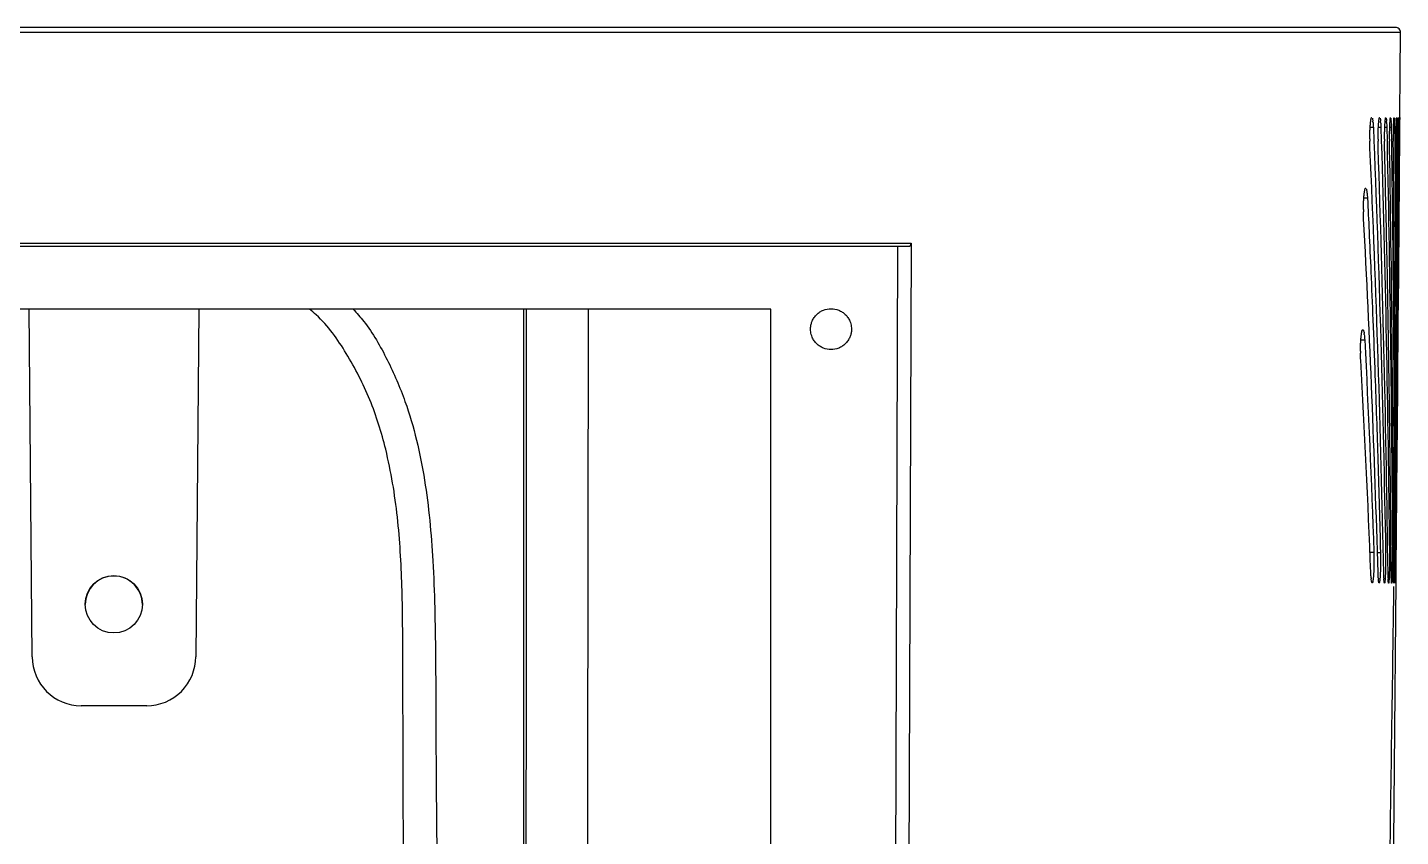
# Model space of a CAD drawing. Header units: millimetres. Extents: x 1677 to 3499, y -182 to 1106.
# Drawn here: x 2458.4 to 2542.4, y 275.8 to 325.2 of the extents above; entities that cross this region are included whole.
import ezdxf

# ---------------------------------------------------------------- set-up
doc = ezdxf.new("R2010")
doc.units = ezdxf.units.MM
doc.linetypes.add('CENTERX2', pattern=[20.32, 12.7, -2.54, 2.54, -2.54])
doc.layers.add('中心线层', color=1, linetype='CENTERX2', lineweight=25)

msp = doc.modelspace()

# ---------------------------------------------------------------- linework, layer by layer
at = {"layer": '中心线层', "color": 7, "linetype": 'Continuous', "lineweight": 25}
for p, q in [((2542.305, 317.397), (2542.379, 324.936)), ((2542.36, 324.936), (2542.368, 324.936)), ((2542.318, 319.695), (2542.318, 319.115)), ((2542.332, 319.711), (2542.332, 319.609)), ((2542.333, 319.74), (2542.333, 319.711)), ((2540.497, 318.42), (2540.497, 318.293)), ((2541.003, 318.418), (2541.003, 318.294)), ((2541.4, 318.417), (2541.4, 318.294)), ((2541.706, 318.417), (2541.706, 318.294)), ((2541.938, 318.416), (2541.938, 318.294)), ((2542.109, 318.294), (2542.109, 317.865)), ((2542.11, 318.416), (2542.11, 318.294)), ((2542.103, 294.132), (2542.225, 317.865)), ((2540.107, 314.102), (2540.107, 313.974)), ((2542.239, 311.38), (2542.275, 314.486)), ((2542.275, 313.223), (2542.229, 307.952)), ((2511.211, 189.743), (2511.64, 311.843)), ((2512.448, 312.044), (2512.019, 190.041)), ((2512.448, 312.044), (2512.365, 311.843)), ((2542.168, 305.328), (2542.204, 308.434)), ((2458.698, 286.769), (2458.513, 308.022)), ((2468.884, 308.022), (2468.698, 286.769)), ((2488.758, 202.968), (2488.758, 308.022)), ((2503.875, 189.743), (2503.875, 308.022)), ((2539.927, 305.453), (2539.927, 305.325)), ((2542.185, 302.952), (2542.139, 297.681)), ((2542.085, 299.089), (2542.128, 302.291)), ((2541.878, 293.134), (2541.878, 292.705)), ((2540.754, 292.727), (2540.754, 292.602)), ((2541.157, 292.716), (2541.157, 292.592)), ((2541.467, 292.705), (2541.467, 292.582)), ((2541.702, 292.705), (2541.702, 292.583)), ((2541.877, 292.705), (2541.877, 292.583)), ((2542.001, 292.924), (2542.003, 293.034)), ((2542.082, 291.288), (2542.082, 291.262)), ((2465.698, 283.769), (2461.698, 283.769))]:
    msp.add_line(p, q, dxfattribs=at)
at = {"layer": '中心线层', "color": 8, "linetype": 'Continuous', "lineweight": 25}
for p, q in [((2540.716, 319.115), (2540.533, 319.115)), ((2541.177, 319.115), (2541.022, 319.115)), ((2541.536, 319.115), (2541.416, 319.115)), ((2541.811, 319.115), (2541.72, 319.115)), ((2542.018, 319.115), (2541.95, 319.115)), ((2542.168, 319.115), (2542.12, 319.115)), ((2542.236, 319.115), (2542.266, 319.115)), ((2540.358, 314.796), (2540.145, 314.796)), ((2539.966, 306.146), (2540.187, 306.146)), ((2540.501, 293.156), (2540.747, 293.156)), ((2540.953, 293.145), (2541.152, 293.145))]:
    msp.add_line(p, q, dxfattribs=at)
at = {"layer": '中心线层', "color": 7, "linetype": 'Continuous', "lineweight": 25}
for points in [[(2488.898, 308.022), (2488.893, 251.714), (2488.889, 202.968)], [(2542.084, 291.395), (2541.647, 241.361), (2541.209, 191.079)]]:
    msp.add_lwpolyline(points, dxfattribs=at)
at = {"layer": '中心线层', "color": 8, "linetype": 'Continuous', "lineweight": 25}
msp.add_lwpolyline([(2492.562, 202.968), (2492.652, 264.103), (2492.717, 308.022)], dxfattribs=at)
at = {"layer": '中心线层', "color": 7, "linetype": 'Continuous', "lineweight": 25}
msp.add_circle((2463.685, 289.971), 1.75, dxfattribs=at)
for start, end in [(89.99891, 179.99536), (359.99775, 90.00097)]:
    msp.add_arc((2463.685, 289.956), 1.75, start, end, dxfattribs=at)
for centre, start_param, end_param in [((2461.698, 286.769), 1.570837, 3.141603), ((2465.698, 286.769), 3.141603, 4.71243)]:
    msp.add_ellipse(centre, major_axis=(0, 3), ratio=0.999886, start_param=start_param, end_param=end_param, dxfattribs=at)
for points, knots in [([(2542.073, 325.238), (2542.071, 325.238), (2542.068, 325.238), (2541.967, 325.238), (2541.767, 325.238), (2541.457, 325.238), (2541, 325.238), (2540.415, 325.238), (2539.709, 325.238), (2538.874, 325.238), (2537.798, 325.238), (2536.534, 325.238), (2535.143, 325.238), (2533.711, 325.238), (2531.718, 325.238), (2528.892, 325.238), (2525.31, 325.238), (2521.664, 325.238), (2518.239, 325.238), (2513.629, 325.238), (2507.709, 325.238), (2500.531, 325.238), (2493.211, 325.238), (2485.799, 325.238), (2477.567, 325.238), (2468.544, 325.238), (2458.661, 325.238), (2448.726, 325.238), (2438.709, 325.238), (2432.045, 325.238), (2428.699, 325.238)], [0, 0, 0, 0, 5692.849376, 12537.078799, 19316.912868, 26364.836209, 33160.98868, 39893.1594, 45039.286341, 50193.498711, 55371.579424, 60563.739867, 64087.815249, 67525.016377, 70943.679034, 76125.101968, 81304.293813, 84737.814561, 88178.595832, 91675.345413, 97843.776755, 104042.4865, 110234.140998, 116454.898569, 122706.431603, 130871.189916, 139013.817687, 147379.583871, 155652.730367, 163995.219962, 163995.219962, 163995.219962, 163995.219962]), ([(2542.379, 324.936), (2542.375, 324.974), (2542.367, 325.052), (2542.296, 325.156), (2542.192, 325.227), (2542.114, 325.234), (2542.076, 325.238)], [0, 0, 0, 0, 6440.092979, 13269.524186, 20093.574029, 26520.208179, 26520.208179, 26520.208179, 26520.208179]), ([(2542.377, 324.936), (2542.393, 324.936), (2542.308, 324.936), (2541.799, 324.936), (2541.393, 324.936), (2540.25, 324.936), (2539.774, 324.936), (2538.503, 324.936), (2537.712, 324.936), (2536.088, 324.936), (2535.472, 324.936), (2534.029, 324.936), (2533.196, 324.936), (2531.28, 324.936), (2530.197, 324.936), (2527.718, 324.936), (2526.309, 324.936), (2523.243, 324.936), (2521.589, 324.936), (2518.064, 324.936), (2516.188, 324.936), (2510.457, 324.936), (2506.456, 324.936), (2498.312, 324.936), (2494.23, 324.936), (2486.065, 324.936), (2481.975, 324.936), (2469.708, 324.936), (2461.516, 324.936), (2445.12, 324.936), (2436.911, 324.936), (2428.699, 324.936)], [0, 0, 0, 0, 11186.629089, 11186.629089, 22374.304889, 22374.304889, 27968.14279, 27968.14279, 33561.98069, 33561.98069, 36358.89964, 36358.89964, 39155.81859, 39155.81859, 41952.73754, 41952.73754, 44749.65649, 44749.65649, 47546.57544, 47546.57544, 50343.49439, 50343.49439, 55937.332291, 55937.332291, 61531.170191, 61531.170191, 67125.008091, 67125.008091, 78312.683891, 78312.683891, 89500.359692, 89500.359692, 89500.359692, 89500.359692]), ([(2540.51, 318.945), (2540.511, 318.98), (2540.515, 319.048), (2540.519, 319.112), (2540.521, 319.143)], [0, 0, 0, 0, 7479.096122, 14958.993824, 14958.993824, 14958.993824, 14958.993824]), ([(2540.521, 319.143), (2540.523, 319.179), (2540.528, 319.25), (2540.534, 319.313), (2540.537, 319.344)], [0, 0, 0, 0, 7477.68123, 14958.570722, 14958.570722, 14958.570722, 14958.570722]), ([(2540.537, 319.344), (2540.54, 319.372), (2540.545, 319.426), (2540.551, 319.473), (2540.554, 319.496)], [0, 0, 0, 0, 7476.684921, 14958.274956, 14958.274956, 14958.274956, 14958.274956]), ([(2540.554, 319.496), (2540.557, 319.517), (2540.563, 319.557), (2540.569, 319.59), (2540.572, 319.607)], [0, 0, 0, 0, 7478.08338, 14958.091863, 14958.091863, 14958.091863, 14958.091863]), ([(2540.572, 319.607), (2540.575, 319.622), (2540.582, 319.653), (2540.591, 319.688), (2540.598, 319.705), (2540.601, 319.713)], [0, 0, 0, 0, 6965.518675, 13912.267135, 20892.936432, 20892.936432, 20892.936432, 20892.936432]), ([(2540.601, 319.713), (2540.605, 319.72), (2540.61, 319.729), (2540.618, 319.739), (2540.622, 319.732), (2540.625, 319.727)], [0, 0, 0, 0, 10092.1421, 13264.413308, 20893.089565, 20893.089565, 20893.089565, 20893.089565]), ([(2540.696, 319.427), (2540.695, 319.44), (2540.693, 319.465), (2540.69, 319.489), (2540.689, 319.5)], [0, 0, 0, 0, 7427.305346, 14959.156788, 14959.156788, 14959.156788, 14959.156788]), ([(2541.014, 318.945), (2541.015, 318.979), (2541.018, 319.047), (2541.021, 319.112), (2541.023, 319.144)], [0, 0, 0, 0, 7481.186646, 14962.114055, 14962.114055, 14962.114055, 14962.114055]), ([(2541.023, 319.144), (2541.025, 319.179), (2541.029, 319.25), (2541.034, 319.314), (2541.036, 319.345)], [0, 0, 0, 0, 7479.780349, 14961.67355, 14961.67355, 14961.67355, 14961.67355]), ([(2541.036, 319.345), (2541.038, 319.372), (2541.043, 319.426), (2541.048, 319.472), (2541.05, 319.495)], [0, 0, 0, 0, 7478.867199, 14961.363434, 14961.363434, 14961.363434, 14961.363434]), ([(2541.05, 319.495), (2541.052, 319.516), (2541.057, 319.557), (2541.062, 319.591), (2541.065, 319.608)], [0, 0, 0, 0, 7479.959886, 14961.154032, 14961.154032, 14961.154032, 14961.154032]), ([(2541.065, 319.608), (2541.067, 319.623), (2541.072, 319.653), (2541.08, 319.688), (2541.085, 319.704), (2541.087, 319.712)], [0, 0, 0, 0, 6967.496213, 13916.32095, 20897.156097, 20897.156097, 20897.156097, 20897.156097]), ([(2541.087, 319.712), (2541.09, 319.72), (2541.095, 319.729), (2541.101, 319.739), (2541.104, 319.732), (2541.106, 319.728)], [0, 0, 0, 0, 10366.434512, 13614.038875, 20897.256008, 20897.256008, 20897.256008, 20897.256008]), ([(2541.162, 319.428), (2541.161, 319.441), (2541.159, 319.466), (2541.157, 319.488), (2541.156, 319.5)], [0, 0, 0, 0, 7433.346081, 14962.052211, 14962.052211, 14962.052211, 14962.052211]), ([(2541.41, 318.944), (2541.411, 318.978), (2541.413, 319.047), (2541.416, 319.112), (2541.417, 319.144)], [0, 0, 0, 0, 7482.803193, 14964.565196, 14964.565196, 14964.565196, 14964.565196]), ([(2541.417, 319.144), (2541.419, 319.18), (2541.422, 319.251), (2541.426, 319.314), (2541.428, 319.346)], [0, 0, 0, 0, 7481.410265, 14964.110262, 14964.110262, 14964.110262, 14964.110262]), ([(2541.428, 319.346), (2541.43, 319.373), (2541.433, 319.426), (2541.437, 319.471), (2541.439, 319.494)], [0, 0, 0, 0, 7480.52475, 14963.787084, 14963.787084, 14963.787084, 14963.787084]), ([(2541.439, 319.494), (2541.441, 319.515), (2541.445, 319.557), (2541.449, 319.591), (2541.451, 319.608)], [0, 0, 0, 0, 7481.425799, 14963.556237, 14963.556237, 14963.556237, 14963.556237]), ([(2541.451, 319.608), (2541.452, 319.623), (2541.456, 319.653), (2541.462, 319.687), (2541.466, 319.703), (2541.468, 319.712)], [0, 0, 0, 0, 6968.903669, 13919.21804, 20900.462735, 20900.462735, 20900.462735, 20900.462735]), ([(2541.468, 319.712), (2541.471, 319.719), (2541.474, 319.729), (2541.479, 319.739), (2541.481, 319.733), (2541.483, 319.728)], [0, 0, 0, 0, 10539.583463, 13836.122092, 20900.518511, 20900.518511, 20900.518511, 20900.518511]), ([(2541.525, 319.429), (2541.525, 319.441), (2541.524, 319.466), (2541.522, 319.488), (2541.521, 319.5)], [0, 0, 0, 0, 7439.256021, 14964.312135, 14964.312135, 14964.312135, 14964.312135]), ([(2541.536, 319.115), (2541.631, 314.785), (2541.703, 310.455), (2541.814, 301.795), (2541.853, 297.464), (2541.878, 293.134)], [0, 0, 0, 0, 7478.540718, 7478.540718, 14957.081436, 14957.081436, 14957.081436, 14957.081436]), ([(2541.715, 318.943), (2541.715, 318.978), (2541.717, 319.047), (2541.72, 319.112), (2541.721, 319.144)], [0, 0, 0, 0, 7484.00509, 14966.452244, 14966.452244, 14966.452244, 14966.452244]), ([(2541.721, 319.144), (2541.722, 319.18), (2541.725, 319.251), (2541.728, 319.315), (2541.729, 319.347)], [0, 0, 0, 0, 7482.615425, 14965.985548, 14965.985548, 14965.985548, 14965.985548]), ([(2541.729, 319.347), (2541.731, 319.373), (2541.733, 319.426), (2541.736, 319.471), (2541.738, 319.493)], [0, 0, 0, 0, 7481.73284, 14965.650871, 14965.650871, 14965.650871, 14965.650871]), ([(2541.738, 319.493), (2541.739, 319.515), (2541.742, 319.557), (2541.746, 319.592), (2541.747, 319.609)], [0, 0, 0, 0, 7482.516656, 14965.40289, 14965.40289, 14965.40289, 14965.40289]), ([(2541.747, 319.609), (2541.749, 319.623), (2541.752, 319.653), (2541.756, 319.687), (2541.759, 319.703), (2541.761, 319.711)], [0, 0, 0, 0, 6969.922595, 13921.323862, 20903.002023, 20903.002023, 20903.002023, 20903.002023]), ([(2541.761, 319.711), (2541.763, 319.719), (2541.765, 319.729), (2541.769, 319.74), (2541.771, 319.733), (2541.772, 319.728)], [0, 0, 0, 0, 10647.017942, 13973.638396, 20903.021927, 20903.021927, 20903.021927, 20903.021927]), ([(2541.804, 319.429), (2541.803, 319.441), (2541.802, 319.466), (2541.801, 319.488), (2541.801, 319.499)], [0, 0, 0, 0, 7445.290112, 14966.041143, 14966.041143, 14966.041143, 14966.041143]), ([(2541.945, 318.943), (2541.946, 318.978), (2541.948, 319.047), (2541.949, 319.112), (2541.95, 319.144)], [0, 0, 0, 0, 7484.880825, 14967.879617, 14967.879617, 14967.879617, 14967.879617]), ([(2541.95, 319.144), (2541.951, 319.18), (2541.954, 319.252), (2541.956, 319.315), (2541.957, 319.347)], [0, 0, 0, 0, 7483.488536, 14967.403693, 14967.403693, 14967.403693, 14967.403693]), ([(2541.957, 319.347), (2541.958, 319.373), (2541.96, 319.425), (2541.963, 319.47), (2541.964, 319.493)], [0, 0, 0, 0, 7482.599061, 14967.059453, 14967.059453, 14967.059453, 14967.059453]), ([(2541.964, 319.493), (2541.965, 319.514), (2541.967, 319.557), (2541.97, 319.592), (2541.971, 319.609)], [0, 0, 0, 0, 7483.31176, 14966.798277, 14966.798277, 14966.798277, 14966.798277]), ([(2541.971, 319.609), (2541.972, 319.624), (2541.975, 319.653), (2541.978, 319.687), (2541.98, 319.703), (2541.981, 319.711)], [0, 0, 0, 0, 6970.64899, 13922.829294, 20904.919247, 20904.919247, 20904.919247, 20904.919247]), ([(2541.981, 319.711), (2541.983, 319.719), (2541.985, 319.729), (2541.988, 319.74), (2541.989, 319.733), (2541.99, 319.728)], [0, 0, 0, 0, 10709.909605, 14053.917833, 20904.911087, 20904.911087, 20904.911087, 20904.911087]), ([(2542, 319.697), (2542, 319.696), (2542.004, 319.683), (2542.008, 319.593), (2542.011, 319.506), (2542.011, 319.499)], [0, 0, 0, 0, 539.797853, 19425.316674, 20905.004615, 20905.004615, 20905.004615, 20905.004615]), ([(2542.013, 319.43), (2542.013, 319.442), (2542.012, 319.466), (2542.011, 319.488), (2542.011, 319.499)], [0, 0, 0, 0, 7452.21126, 14967.343632, 14967.343632, 14967.343632, 14967.343632]), ([(2542.116, 318.943), (2542.117, 318.978), (2542.118, 319.047), (2542.12, 319.112), (2542.12, 319.144)], [0, 0, 0, 0, 7485.509165, 14968.937907, 14968.937907, 14968.937907, 14968.937907]), ([(2542.12, 319.144), (2542.121, 319.18), (2542.123, 319.252), (2542.125, 319.315), (2542.126, 319.347)], [0, 0, 0, 0, 7484.110934, 14968.454209, 14968.454209, 14968.454209, 14968.454209]), ([(2542.126, 319.347), (2542.127, 319.373), (2542.128, 319.425), (2542.13, 319.47), (2542.131, 319.493)], [0, 0, 0, 0, 7483.215259, 14968.101426, 14968.101426, 14968.101426, 14968.101426]), ([(2542.131, 319.493), (2542.132, 319.514), (2542.134, 319.557), (2542.136, 319.592), (2542.137, 319.609)], [0, 0, 0, 0, 7483.883965, 14967.829141, 14967.829141, 14967.829141, 14967.829141]), ([(2542.137, 319.609), (2542.137, 319.624), (2542.139, 319.653), (2542.142, 319.687), (2542.143, 319.703), (2542.144, 319.711)], [0, 0, 0, 0, 6971.167474, 13923.903162, 20906.332599, 20906.332599, 20906.332599, 20906.332599]), ([(2542.144, 319.711), (2542.145, 319.719), (2542.147, 319.729), (2542.149, 319.74), (2542.15, 319.733), (2542.15, 319.728)], [0, 0, 0, 0, 10748.565729, 14103.342126, 20906.299956, 20906.299956, 20906.299956, 20906.299956]), ([(2542.166, 319.43), (2542.165, 319.442), (2542.165, 319.466), (2542.164, 319.488), (2542.164, 319.499)], [0, 0, 0, 0, 7462.334761, 14968.29132, 14968.29132, 14968.29132, 14968.29132]), ([(2542.233, 318.943), (2542.234, 318.978), (2542.235, 319.047), (2542.236, 319.112), (2542.236, 319.144)], [0, 0, 0, 0, 7485.944872, 14969.659802, 14969.659802, 14969.659802, 14969.659802]), ([(2542.236, 319.144), (2542.237, 319.18), (2542.238, 319.252), (2542.24, 319.315), (2542.241, 319.347)], [0, 0, 0, 0, 7484.539879, 14969.16901, 14969.16901, 14969.16901, 14969.16901]), ([(2542.241, 319.347), (2542.241, 319.373), (2542.242, 319.425), (2542.244, 319.47), (2542.244, 319.493)], [0, 0, 0, 0, 7483.631837, 14968.808164, 14968.808164, 14968.808164, 14968.808164]), ([(2542.244, 319.493), (2542.245, 319.514), (2542.246, 319.557), (2542.247, 319.592), (2542.248, 319.609)], [0, 0, 0, 0, 7484.267091, 14968.525906, 14968.525906, 14968.525906, 14968.525906]), ([(2542.248, 319.609), (2542.249, 319.624), (2542.25, 319.653), (2542.251, 319.687), (2542.253, 319.703), (2542.253, 319.711)], [0, 0, 0, 0, 6971.500248, 13924.603097, 20907.283437, 20907.283437, 20907.283437, 20907.283437]), ([(2542.253, 319.711), (2542.254, 319.719), (2542.255, 319.729), (2542.256, 319.74), (2542.257, 319.733), (2542.257, 319.728)], [0, 0, 0, 0, 10771.467475, 14132.559571, 20907.228618, 20907.228618, 20907.228618, 20907.228618]), ([(2542.261, 319.695), (2542.263, 319.652), (2542.264, 319.579), (2542.266, 319.38), (2542.266, 319.257), (2542.266, 319.115)], [0, 0, 0, 0, 7484.102434, 7484.102434, 14968.204869, 14968.204869, 14968.204869, 14968.204869]), ([(2542.301, 318.943), (2542.302, 318.978), (2542.302, 319.047), (2542.303, 319.112), (2542.304, 319.144)], [0, 0, 0, 0, 7486.200833, 14970.079363, 14970.079363, 14970.079363, 14970.079363]), ([(2542.304, 319.144), (2542.304, 319.18), (2542.305, 319.252), (2542.306, 319.316), (2542.307, 319.347)], [0, 0, 0, 0, 7484.787407, 14969.582321, 14969.582321, 14969.582321, 14969.582321]), ([(2542.307, 319.347), (2542.307, 319.373), (2542.308, 319.425), (2542.309, 319.47), (2542.309, 319.493)], [0, 0, 0, 0, 7483.865849, 14969.214107, 14969.214107, 14969.214107, 14969.214107]), ([(2542.309, 319.493), (2542.309, 319.514), (2542.31, 319.557), (2542.311, 319.592), (2542.311, 319.609)], [0, 0, 0, 0, 7484.478746, 14968.923165, 14968.923165, 14968.923165, 14968.923165]), ([(2542.311, 319.609), (2542.312, 319.624), (2542.312, 319.653), (2542.313, 319.687), (2542.314, 319.703), (2542.314, 319.711)], [0, 0, 0, 0, 6971.670444, 13924.97373, 20907.820145, 20907.820145, 20907.820145, 20907.820145]), ([(2542.314, 319.711), (2542.315, 319.719), (2542.315, 319.729), (2542.316, 319.74), (2542.316, 319.733), (2542.316, 319.728)], [0, 0, 0, 0, 10781.680054, 14145.536261, 20907.745718, 20907.745718, 20907.745718, 20907.745718]), ([(2542.326, 318.943), (2542.326, 318.978), (2542.327, 319.047), (2542.328, 319.112), (2542.328, 319.144)], [0, 0, 0, 0, 7486.301839, 14970.231752, 14970.231752, 14970.231752, 14970.231752]), ([(2542.328, 319.144), (2542.328, 319.18), (2542.329, 319.252), (2542.329, 319.316), (2542.33, 319.347)], [0, 0, 0, 0, 7484.879195, 14969.729281, 14969.729281, 14969.729281, 14969.729281]), ([(2542.33, 319.347), (2542.33, 319.373), (2542.33, 319.425), (2542.331, 319.47), (2542.331, 319.493)], [0, 0, 0, 0, 7483.943983, 14969.354456, 14969.354456, 14969.354456, 14969.354456]), ([(2542.331, 319.493), (2542.331, 319.514), (2542.332, 319.557), (2542.332, 319.592), (2542.332, 319.609)], [0, 0, 0, 0, 7484.542824, 14969.056052, 14969.056052, 14969.056052, 14969.056052]), ([(2540.497, 318.42), (2540.497, 318.455), (2540.498, 318.526), (2540.499, 318.631), (2540.501, 318.701), (2540.502, 318.736)], [0, 0, 0, 0, 6979.246323, 13927.043069, 20895.205725, 20895.205725, 20895.205725, 20895.205725]), ([(2540.502, 318.736), (2540.503, 318.771), (2540.505, 318.843), (2540.508, 318.911), (2540.51, 318.945)], [0, 0, 0, 0, 7478.708984, 14959.439016, 14959.439016, 14959.439016, 14959.439016]), ([(2541.003, 318.418), (2541.003, 318.454), (2541.003, 318.525), (2541.005, 318.631), (2541.006, 318.701), (2541.007, 318.736)], [0, 0, 0, 0, 6981.145794, 13930.210266, 20899.555126, 20899.555126, 20899.555126, 20899.555126]), ([(2541.007, 318.736), (2541.008, 318.772), (2541.01, 318.842), (2541.012, 318.91), (2541.014, 318.945)], [0, 0, 0, 0, 7480.602683, 14962.571184, 14962.571184, 14962.571184, 14962.571184]), ([(2541.4, 318.417), (2541.4, 318.453), (2541.401, 318.524), (2541.402, 318.631), (2541.404, 318.701), (2541.404, 318.737)], [0, 0, 0, 0, 6982.617504, 13932.694787, 20902.973438, 20902.973438, 20902.973438, 20902.973438]), ([(2541.404, 318.737), (2541.405, 318.772), (2541.407, 318.842), (2541.409, 318.91), (2541.41, 318.944)], [0, 0, 0, 0, 7482.075281, 14965.032239, 14965.032239, 14965.032239, 14965.032239]), ([(2541.706, 318.417), (2541.706, 318.452), (2541.707, 318.524), (2541.708, 318.631), (2541.709, 318.702), (2541.71, 318.737)], [0, 0, 0, 0, 6983.728526, 13934.60003, 20905.606362, 20905.606362, 20905.606362, 20905.606362]), ([(2541.71, 318.737), (2541.711, 318.772), (2541.712, 318.842), (2541.714, 318.91), (2541.715, 318.943)], [0, 0, 0, 0, 7483.184622, 14966.927292, 14966.927292, 14966.927292, 14966.927292]), ([(2541.938, 318.416), (2541.938, 318.452), (2541.939, 318.524), (2541.94, 318.631), (2541.941, 318.702), (2541.941, 318.737)], [0, 0, 0, 0, 6984.550907, 13936.034232, 20907.598637, 20907.598637, 20907.598637, 20907.598637]), ([(2541.941, 318.737), (2541.942, 318.772), (2541.943, 318.842), (2541.945, 318.909), (2541.945, 318.943)], [0, 0, 0, 0, 7484.005447, 14968.36086, 14968.36086, 14968.36086, 14968.36086]), ([(2542.11, 318.416), (2542.11, 318.452), (2542.111, 318.524), (2542.112, 318.631), (2542.113, 318.702), (2542.113, 318.737)], [0, 0, 0, 0, 6985.153878, 13937.096161, 20909.077144, 20909.077144, 20909.077144, 20909.077144]), ([(2542.113, 318.737), (2542.114, 318.772), (2542.115, 318.842), (2542.116, 318.909), (2542.116, 318.943)], [0, 0, 0, 0, 7484.602324, 14969.424299, 14969.424299, 14969.424299, 14969.424299]), ([(2542.225, 317.865), (2542.225, 317.949), (2542.225, 318.038), (2542.226, 318.222), (2542.226, 318.319), (2542.227, 318.416)], [0, 0, 0, 0, 7485.806297, 7485.806297, 14971.612593, 14971.612593, 14971.612593, 14971.612593]), ([(2542.227, 318.416), (2542.228, 318.452), (2542.228, 318.523), (2542.229, 318.631), (2542.23, 318.702), (2542.23, 318.737)], [0, 0, 0, 0, 6985.580075, 13937.835718, 20910.088167, 20910.088167, 20910.088167, 20910.088167]), ([(2542.23, 318.737), (2542.231, 318.772), (2542.232, 318.842), (2542.233, 318.909), (2542.233, 318.943)], [0, 0, 0, 0, 7485.018064, 14970.150812, 14970.150812, 14970.150812, 14970.150812]), ([(2542.292, 317.865), (2542.293, 317.949), (2542.293, 318.038), (2542.294, 318.222), (2542.295, 318.319), (2542.296, 318.416)], [0, 0, 0, 0, 7486.017883, 7486.017883, 14972.035767, 14972.035767, 14972.035767, 14972.035767]), ([(2542.296, 318.416), (2542.296, 318.452), (2542.297, 318.523), (2542.298, 318.631), (2542.298, 318.702), (2542.299, 318.737)], [0, 0, 0, 0, 6985.843731, 13938.28197, 20910.678723, 20910.678723, 20910.678723, 20910.678723]), ([(2542.299, 318.737), (2542.299, 318.772), (2542.3, 318.842), (2542.301, 318.909), (2542.301, 318.943)], [0, 0, 0, 0, 7485.265795, 14970.574381, 14970.574381, 14970.574381, 14970.574381]), ([(2542.317, 317.865), (2542.317, 317.949), (2542.318, 318.038), (2542.32, 318.222), (2542.32, 318.319), (2542.321, 318.415)], [0, 0, 0, 0, 7486.095604, 7486.095604, 14972.191207, 14972.191207, 14972.191207, 14972.191207]), ([(2542.321, 318.415), (2542.322, 318.452), (2542.322, 318.523), (2542.323, 318.631), (2542.324, 318.702), (2542.324, 318.737)], [0, 0, 0, 0, 6985.965644, 13938.469641, 20910.897585, 20910.897585, 20910.897585, 20910.897585]), ([(2542.324, 318.737), (2542.324, 318.772), (2542.325, 318.842), (2542.326, 318.909), (2542.326, 318.943)], [0, 0, 0, 0, 7485.367053, 14970.730201, 14970.730201, 14970.730201, 14970.730201]), ([(2541.809, 291.884), (2541.798, 293.213), (2541.777, 295.706), (2541.739, 299.2), (2541.702, 302.202), (2541.643, 306.256), (2541.556, 311.422), (2541.454, 315.752), (2541.405, 317.865)], [0, 0, 0, 0, 5857.328468, 10991.126507, 15401.377816, 19088.026763, 28860.300215, 38176.067065, 38176.067065, 38176.067065, 38176.067065]), ([(2542.083, 291.884), (2542.093, 293.487), (2542.114, 297.068), (2542.134, 303.001), (2542.14, 310.058), (2542.12, 315.138), (2542.109, 317.865)], [0, 0, 0, 0, 4921.058773, 10992.178695, 18213.388098, 26584.727445, 26584.727445, 26584.727445, 26584.727445]), ([(2542.185, 302.952), (2542.207, 305.373), (2542.254, 310.344), (2542.279, 315.315), (2542.292, 317.865)], [0, 0, 0, 0, 7296.207515, 14979.447059, 14979.447059, 14979.447059, 14979.447059]), ([(2542.275, 313.223), (2542.282, 314.001), (2542.297, 315.548), (2542.31, 317.096), (2542.317, 317.865)], [0, 0, 0, 0, 7531.460864, 14974.975296, 14974.975296, 14974.975296, 14974.975296]), ([(2540.133, 314.824), (2540.136, 314.859), (2540.142, 314.93), (2540.148, 314.993), (2540.152, 315.024)], [0, 0, 0, 0, 7481.287341, 14967.008016, 14967.008016, 14967.008016, 14967.008016]), ([(2540.152, 315.024), (2540.155, 315.052), (2540.161, 315.108), (2540.168, 315.155), (2540.172, 315.179)], [0, 0, 0, 0, 7480.20491, 14966.720046, 14966.720046, 14966.720046, 14966.720046]), ([(2540.172, 315.179), (2540.175, 315.199), (2540.182, 315.238), (2540.188, 315.271), (2540.192, 315.287)], [0, 0, 0, 0, 7481.950637, 14966.55599, 14966.55599, 14966.55599, 14966.55599]), ([(2540.192, 315.287), (2540.194, 315.296), (2540.21, 315.366), (2540.231, 315.433), (2540.249, 315.412), (2540.252, 315.408)], [0, 0, 0, 0, 2269.874334, 17415.427433, 20902.788479, 20902.788479, 20902.788479, 20902.788479]), ([(2540.335, 315.107), (2540.334, 315.12), (2540.331, 315.146), (2540.328, 315.17), (2540.326, 315.182)], [0, 0, 0, 0, 7429.745016, 14967.740339, 14967.740339, 14967.740339, 14967.740339]), ([(2540.107, 314.102), (2540.107, 314.137), (2540.108, 314.207), (2540.109, 314.312), (2540.111, 314.381), (2540.112, 314.416)], [0, 0, 0, 0, 6982.092225, 13933.31142, 20905.000026, 20905.000026, 20905.000026, 20905.000026]), ([(2540.112, 314.416), (2540.113, 314.452), (2540.116, 314.524), (2540.119, 314.593), (2540.121, 314.627)], [0, 0, 0, 0, 7482.552261, 14967.857868, 14967.857868, 14967.857868, 14967.857868]), ([(2540.121, 314.627), (2540.123, 314.661), (2540.126, 314.729), (2540.131, 314.792), (2540.133, 314.824)], [0, 0, 0, 0, 7482.740159, 14967.419662, 14967.419662, 14967.419662, 14967.419662]), ([(2540.358, 314.796), (2540.39, 314.12), (2540.463, 312.619), (2540.573, 310.139), (2540.695, 307.207), (2540.842, 303.341), (2541.003, 298.604), (2541.101, 294.994), (2541.152, 293.145)], [0, 0, 0, 0, 3568.314568, 7934.070996, 13097.214625, 19057.581908, 28350.121894, 38115.125794, 38115.125794, 38115.125794, 38115.125794]), ([(2541.005, 291.895), (2540.899, 295.505), (2540.774, 299.114), (2540.483, 306.331), (2540.317, 309.939), (2540.12, 313.546)], [0, 0, 0, 0, 7491.159959, 7491.159959, 14982.319918, 14982.319918, 14982.319918, 14982.319918]), ([(2512.365, 311.843), (2512.188, 311.843), (2511.834, 311.843), (2511.296, 311.843), (2510.752, 311.843), (2510.031, 311.843), (2509.123, 311.843), (2507.673, 311.843), (2505.848, 311.843), (2504.015, 311.843), (2502.545, 311.843), (2501.076, 311.843), (2499.235, 311.843), (2497.018, 311.843), (2494.796, 311.843), (2492.57, 311.843), (2490.339, 311.843), (2488.104, 311.843), (2485.866, 311.843), (2483.625, 311.843), (2481.381, 311.843), (2479.134, 311.843), (2476.135, 311.843), (2472.382, 311.843), (2467.87, 311.843), (2463.353, 311.843), (2459.584, 311.843), (2456.567, 311.843), (2454.303, 311.843), (2452.038, 311.843), (2449.015, 311.843), (2445.997, 311.843), (2442.972, 311.843), (2441.459, 311.843), (2440.697, 311.843)], [0, 0, 0, 0, 1467.499154, 2946.364421, 4436.76083, 5938.849612, 8855.42716, 11824.932967, 17665.800731, 23473.650364, 26368.227397, 29257.80664, 35024.544223, 40778.456605, 46523.17924, 52261.634491, 57996.091736, 63728.187758, 69459.059731, 75189.624334, 80920.590108, 86652.473906, 92385.613792, 103856.339266, 115334.261478, 126820.210899, 138314.398136, 144064.506472, 149816.510132, 155570.324223, 161326.032742, 172843.154071, 178562.341088, 184367.826678, 184367.826678, 184367.826678, 184367.826678]), ([(2440.7, 312.044), (2444.907, 312.044), (2449.112, 312.044), (2461.511, 312.044), (2469.701, 312.044), (2481.964, 312.044), (2486.051, 312.044), (2494.21, 312.044), (2498.289, 312.044), (2505.794, 312.044), (2509.18, 312.044), (2512.448, 312.044)], [0, 0, 0, 0, 5480.661291, 5480.661291, 16170.685068, 16170.685068, 21515.696956, 21515.696956, 26860.708844, 26860.708844, 31379.17538, 31379.17538, 31379.17538, 31379.17538]), ([(2503.875, 308.022), (2501.378, 308.022), (2498.719, 308.022), (2489.94, 308.022), (2483.291, 308.022), (2464.612, 308.022), (2451.701, 308.022), (2438.49, 308.022)], [0, 0, 0, 0, 3125.408526, 3125.408526, 9740.738494, 9740.738494, 20358.73418, 20358.73418, 20358.73418, 20358.73418]), ([(2481.772, 191.42), (2481.729, 198.761), (2481.645, 213.444), (2481.561, 231.796), (2481.485, 250.148), (2481.439, 262.993), (2481.393, 276.451), (2481.374, 283.978), (2481.343, 291.08), (2481.103, 295.3), (2480.478, 299.133), (2479.428, 302.513), (2477.998, 305.286), (2476.693, 307.146), (2475.794, 307.907), (2475.658, 308.022)], [0, 0, 0, 0, 14241.706989, 28480.597691, 35600.045874, 49838.93358, 53398.654844, 61704.608531, 64439.723312, 67174.25965, 69896.201359, 71953.089861, 74005.939405, 75943.961492, 76288.86131, 76288.86131, 76288.86131, 76288.86131]), ([(2478.325, 308.022), (2478.544, 307.775), (2479.373, 306.838), (2480.454, 304.934), (2481.841, 301.728), (2482.804, 297.578), (2483.274, 292.367), (2483.375, 286.868), (2483.387, 279.19), (2483.632, 258.081), (2483.88, 228.332), (2484.218, 202.421), (2484.355, 191.859)], [0, 0, 0, 0, 505.581186, 1912.95419, 3321.765296, 5849.538003, 8385.985474, 11325.494891, 14266.008489, 20141.447869, 43643.209175, 59813.900934, 59813.900934, 59813.900934, 59813.900934]), ([(2506.298, 306.795), (2506.298, 306.829), (2506.3, 306.897), (2506.312, 306.997), (2506.333, 307.096), (2506.361, 307.192), (2506.415, 307.333), (2506.512, 307.51), (2506.673, 307.7), (2506.866, 307.853), (2507.155, 308.001), (2507.555, 308.077), (2507.953, 307.998), (2508.238, 307.85), (2508.428, 307.696), (2508.587, 307.509), (2508.694, 307.313), (2508.759, 307.129), (2508.794, 306.963), (2508.798, 306.851), (2508.8, 306.795)], [0, 0, 0, 0, 2676.88149, 5326.281005, 7967.53382, 10620.104641, 13303.138555, 19929.297852, 26598.098454, 33210.818272, 39893.657816, 53124.933352, 66347.24478, 73008.007068, 79615.04943, 86295.173287, 92878.521905, 97361.321813, 101772.050995, 106202.105541, 106202.105541, 106202.105541, 106202.105541]), ([(2508.8, 306.795), (2508.799, 306.761), (2508.798, 306.694), (2508.785, 306.594), (2508.765, 306.495), (2508.737, 306.398), (2508.683, 306.258), (2508.587, 306.081), (2508.426, 305.892), (2508.235, 305.739), (2507.949, 305.591), (2507.55, 305.513), (2507.15, 305.59), (2506.864, 305.738), (2506.672, 305.892), (2506.511, 306.08), (2506.404, 306.276), (2506.339, 306.461), (2506.304, 306.626), (2506.3, 306.739), (2506.298, 306.795)], [0, 0, 0, 0, 2672.692639, 5320.387753, 7962.903504, 10620.225867, 13312.089422, 19924.868135, 26617.576406, 33227.119009, 39922.140703, 53160.737187, 66387.997915, 73045.487157, 79663.196722, 86330.87399, 92937.64407, 97414.9159, 101830.435953, 106273.375131, 106273.375131, 106273.375131, 106273.375131]), ([(2539.973, 306.374), (2539.976, 306.402), (2539.983, 306.459), (2539.99, 306.506), (2539.994, 306.53)], [0, 0, 0, 0, 7490.311128, 14987.416091, 14987.416091, 14987.416091, 14987.416091]), ([(2539.994, 306.53), (2539.997, 306.55), (2540.004, 306.589), (2540.011, 306.621), (2540.014, 306.638)], [0, 0, 0, 0, 7492.18196, 14987.25601, 14987.25601, 14987.25601, 14987.25601]), ([(2540.014, 306.638), (2540.017, 306.647), (2540.033, 306.716), (2540.055, 306.783), (2540.074, 306.763), (2540.077, 306.759)], [0, 0, 0, 0, 2259.395252, 17409.582976, 20927.722332, 20927.722332, 20927.722332, 20927.722332]), ([(2540.163, 306.458), (2540.162, 306.471), (2540.159, 306.497), (2540.156, 306.521), (2540.154, 306.533)], [0, 0, 0, 0, 7439.351095, 14988.478693, 14988.478693, 14988.478693, 14988.478693]), ([(2539.927, 305.453), (2539.927, 305.488), (2539.927, 305.558), (2539.929, 305.663), (2539.931, 305.732), (2539.932, 305.767)], [0, 0, 0, 0, 6990.280037, 13949.842593, 20929.927243, 20929.927243, 20929.927243, 20929.927243]), ([(2539.932, 305.767), (2539.933, 305.803), (2539.936, 305.874), (2539.939, 305.944), (2539.941, 305.978)], [0, 0, 0, 0, 7492.779059, 14988.554877, 14988.554877, 14988.554877, 14988.554877]), ([(2539.941, 305.978), (2539.943, 306.012), (2539.947, 306.08), (2539.951, 306.143), (2539.954, 306.175)], [0, 0, 0, 0, 7492.901366, 14988.115659, 14988.115659, 14988.115659, 14988.115659]), ([(2539.954, 306.175), (2539.957, 306.21), (2539.962, 306.28), (2539.969, 306.343), (2539.973, 306.374)], [0, 0, 0, 0, 7491.433853, 14987.70453, 14987.70453, 14987.70453, 14987.70453]), ([(2542.139, 297.681), (2542.133, 296.918), (2542.121, 295.403), (2542.108, 293.887), (2542.101, 293.134)], [0, 0, 0, 0, 7557.540567, 15021.503233, 15021.503233, 15021.503233, 15021.503233]), ([(2542.003, 293.034), (2542.014, 293.844), (2542.029, 294.858), (2542.042, 295.85), (2542.045, 296.05)], [0, 0, 0, 0, 11998.082526, 15025.093113, 15025.093113, 15025.093113, 15025.093113]), ([(2541.999, 293.134), (2541.999, 293.049), (2541.999, 292.961), (2541.998, 292.776), (2541.998, 292.679), (2541.997, 292.583)], [0, 0, 0, 0, 7516.888495, 7516.888495, 15033.776989, 15033.776989, 15033.776989, 15033.776989]), ([(2542.072, 293.134), (2542.071, 293.049), (2542.071, 292.961), (2542.07, 292.776), (2542.069, 292.679), (2542.068, 292.583)], [0, 0, 0, 0, 7517.11034, 7517.11034, 15034.22068, 15034.22068, 15034.22068, 15034.22068]), ([(2542.1, 293.134), (2542.099, 293.049), (2542.099, 292.961), (2542.097, 292.776), (2542.096, 292.679), (2542.096, 292.583)], [0, 0, 0, 0, 7517.196949, 7517.196949, 15034.393899, 15034.393899, 15034.393899, 15034.393899]), ([(2540.75, 292.285), (2540.749, 292.249), (2540.747, 292.178), (2540.745, 292.11), (2540.743, 292.076)], [0, 0, 0, 0, 7513.457519, 15028.29312, 15028.29312, 15028.29312, 15028.29312]), ([(2540.754, 292.602), (2540.754, 292.567), (2540.754, 292.496), (2540.752, 292.389), (2540.751, 292.32), (2540.75, 292.285)], [0, 0, 0, 0, 7007.136798, 13982.085352, 20977.331349, 20977.331349, 20977.331349, 20977.331349]), ([(2541.153, 292.273), (2541.152, 292.238), (2541.15, 292.167), (2541.148, 292.1), (2541.147, 292.066)], [0, 0, 0, 0, 7514.972267, 15030.827928, 15030.827928, 15030.827928, 15030.827928]), ([(2541.157, 292.592), (2541.157, 292.557), (2541.156, 292.485), (2541.155, 292.378), (2541.153, 292.308), (2541.153, 292.273)], [0, 0, 0, 0, 7008.638648, 13984.61787, 20980.828408, 20980.828408, 20980.828408, 20980.828408]), ([(2541.463, 292.262), (2541.463, 292.227), (2541.461, 292.156), (2541.46, 292.089), (2541.459, 292.055)], [0, 0, 0, 0, 7516.117046, 15032.788488, 15032.788488, 15032.788488, 15032.788488]), ([(2541.467, 292.582), (2541.467, 292.546), (2541.466, 292.475), (2541.465, 292.367), (2541.464, 292.297), (2541.463, 292.262)], [0, 0, 0, 0, 7009.774918, 13986.566023, 20983.532608, 20983.532608, 20983.532608, 20983.532608]), ([(2541.699, 292.262), (2541.698, 292.227), (2541.697, 292.157), (2541.696, 292.089), (2541.695, 292.055)], [0, 0, 0, 0, 7516.953693, 15034.251918, 15034.251918, 15034.251918, 15034.251918]), ([(2541.702, 292.583), (2541.702, 292.547), (2541.701, 292.475), (2541.7, 292.367), (2541.699, 292.297), (2541.699, 292.262)], [0, 0, 0, 0, 7010.607174, 13988.016024, 20985.55511, 20985.55511, 20985.55511, 20985.55511]), ([(2541.874, 292.261), (2541.873, 292.227), (2541.872, 292.157), (2541.871, 292.089), (2541.87, 292.056)], [0, 0, 0, 0, 7517.573338, 15035.340229, 15035.340229, 15035.340229, 15035.340229]), ([(2541.877, 292.583), (2541.877, 292.547), (2541.876, 292.475), (2541.875, 292.367), (2541.874, 292.297), (2541.874, 292.261)], [0, 0, 0, 0, 7011.225067, 13989.098019, 20987.059048, 20987.059048, 20987.059048, 20987.059048]), ([(2541.994, 292.261), (2541.994, 292.226), (2541.993, 292.157), (2541.992, 292.089), (2541.991, 292.056)], [0, 0, 0, 0, 7517.998363, 15036.089305, 15036.089305, 15036.089305, 15036.089305]), ([(2541.997, 292.583), (2541.997, 292.547), (2541.996, 292.475), (2541.995, 292.367), (2541.994, 292.297), (2541.994, 292.261)], [0, 0, 0, 0, 7011.657954, 13989.850707, 20988.093339, 20988.093339, 20988.093339, 20988.093339]), ([(2542.065, 292.261), (2542.065, 292.226), (2542.064, 292.157), (2542.063, 292.089), (2542.063, 292.056)], [0, 0, 0, 0, 7518.253242, 15036.532623, 15036.532623, 15036.532623, 15036.532623]), ([(2542.068, 292.583), (2542.068, 292.547), (2542.067, 292.475), (2542.066, 292.367), (2542.065, 292.297), (2542.065, 292.261)], [0, 0, 0, 0, 7011.926179, 13990.307475, 20988.704392, 20988.704392, 20988.704392, 20988.704392]), ([(2542.093, 292.261), (2542.092, 292.226), (2542.092, 292.157), (2542.091, 292.089), (2542.091, 292.056)], [0, 0, 0, 0, 7518.359622, 15036.705465, 15036.705465, 15036.705465, 15036.705465]), ([(2542.096, 292.583), (2542.095, 292.547), (2542.095, 292.475), (2542.094, 292.367), (2542.093, 292.297), (2542.093, 292.261)], [0, 0, 0, 0, 7012.050627, 13990.503089, 20988.941011, 20988.941011, 20988.941011, 20988.941011]), ([(2540.58, 291.593), (2540.581, 291.58), (2540.583, 291.555), (2540.585, 291.532), (2540.587, 291.521)], [0, 0, 0, 0, 7447.236729, 15029.09691, 15029.09691, 15029.09691, 15029.09691]), ([(2540.645, 291.293), (2540.636, 291.297), (2540.616, 291.304), (2540.597, 291.426), (2540.587, 291.514), (2540.587, 291.521)], [0, 0, 0, 0, 8806.934686, 20078.800671, 20979.833901, 20979.833901, 20979.833901, 20979.833901]), ([(2540.69, 291.413), (2540.688, 291.398), (2540.683, 291.368), (2540.674, 291.333), (2540.669, 291.317), (2540.666, 291.308)], [0, 0, 0, 0, 6994.835034, 13971.252372, 20980.638018, 20980.638018, 20980.638018, 20980.638018]), ([(2540.706, 291.525), (2540.703, 291.505), (2540.698, 291.463), (2540.693, 291.43), (2540.69, 291.413)], [0, 0, 0, 0, 7514.146111, 15029.966417, 15029.966417, 15029.966417, 15029.966417]), ([(2540.72, 291.675), (2540.718, 291.648), (2540.713, 291.595), (2540.708, 291.549), (2540.706, 291.525)], [0, 0, 0, 0, 7512.798067, 15029.662948, 15029.662948, 15029.662948, 15029.662948]), ([(2540.734, 291.877), (2540.732, 291.841), (2540.728, 291.77), (2540.723, 291.707), (2540.72, 291.675)], [0, 0, 0, 0, 7513.432894, 15029.216486, 15029.216486, 15029.216486, 15029.216486]), ([(2540.743, 292.076), (2540.742, 292.042), (2540.739, 291.973), (2540.736, 291.909), (2540.734, 291.877)], [0, 0, 0, 0, 7514.47278, 15028.7808, 15028.7808, 15028.7808, 15028.7808]), ([(2541.019, 291.581), (2541.02, 291.569), (2541.021, 291.544), (2541.023, 291.522), (2541.024, 291.51)], [0, 0, 0, 0, 7452.636713, 15031.847469, 15031.847469, 15031.847469, 15031.847469]), ([(2541.069, 291.282), (2541.062, 291.286), (2541.046, 291.294), (2541.032, 291.416), (2541.024, 291.504), (2541.024, 291.51)], [0, 0, 0, 0, 8843.882051, 20093.69666, 20983.604043, 20983.604043, 20983.604043, 20983.604043]), ([(2541.105, 291.401), (2541.103, 291.387), (2541.099, 291.357), (2541.092, 291.322), (2541.088, 291.306), (2541.086, 291.298)], [0, 0, 0, 0, 6996.528393, 13974.604896, 20984.268647, 20984.268647, 20984.268647, 20984.268647]), ([(2541.117, 291.516), (2541.115, 291.494), (2541.111, 291.452), (2541.107, 291.418), (2541.105, 291.401)], [0, 0, 0, 0, 7515.776723, 15032.554853, 15032.554853, 15032.554853, 15032.554853]), ([(2541.129, 291.664), (2541.127, 291.637), (2541.123, 291.584), (2541.119, 291.538), (2541.117, 291.516)], [0, 0, 0, 0, 7514.607904, 15032.238581, 15032.238581, 15032.238581, 15032.238581]), ([(2541.14, 291.866), (2541.138, 291.83), (2541.135, 291.759), (2541.131, 291.695), (2541.129, 291.664)], [0, 0, 0, 0, 7515.162923, 15031.771951, 15031.771951, 15031.771951, 15031.771951]), ([(2541.147, 292.066), (2541.146, 292.031), (2541.144, 291.962), (2541.141, 291.898), (2541.14, 291.866)], [0, 0, 0, 0, 7516.152834, 15031.320333, 15031.320333, 15031.320333, 15031.320333]), ([(2541.359, 291.569), (2541.36, 291.557), (2541.361, 291.533), (2541.362, 291.511), (2541.363, 291.499)], [0, 0, 0, 0, 7458.408198, 15033.988347, 15033.988347, 15033.988347, 15033.988347]), ([(2541.397, 291.271), (2541.392, 291.274), (2541.38, 291.283), (2541.369, 291.405), (2541.364, 291.493), (2541.363, 291.499)], [0, 0, 0, 0, 8867.366274, 20103.460876, 20986.534585, 20986.534585, 20986.534585, 20986.534585]), ([(2541.425, 291.39), (2541.423, 291.375), (2541.42, 291.346), (2541.415, 291.312), (2541.412, 291.295), (2541.41, 291.287)], [0, 0, 0, 0, 6997.762916, 13977.060303, 20987.081968, 20987.081968, 20987.081968, 20987.081968]), ([(2541.435, 291.505), (2541.433, 291.484), (2541.43, 291.441), (2541.427, 291.407), (2541.425, 291.39)], [0, 0, 0, 0, 7517.001061, 15034.561045, 15034.561045, 15034.561045, 15034.561045]), ([(2541.444, 291.652), (2541.442, 291.626), (2541.439, 291.573), (2541.436, 291.528), (2541.435, 291.505)], [0, 0, 0, 0, 7515.933715, 15034.232774, 15034.232774, 15034.232774, 15034.232774]), ([(2541.453, 291.855), (2541.451, 291.819), (2541.448, 291.747), (2541.445, 291.684), (2541.444, 291.652)], [0, 0, 0, 0, 7516.448473, 15033.750093, 15033.750093, 15033.750093, 15033.750093]), ([(2541.459, 292.055), (2541.458, 292.021), (2541.456, 291.951), (2541.454, 291.887), (2541.453, 291.855)], [0, 0, 0, 0, 7517.407051, 15033.285441, 15033.285441, 15033.285441, 15033.285441]), ([(2541.619, 291.569), (2541.619, 291.557), (2541.62, 291.533), (2541.621, 291.511), (2541.621, 291.499)], [0, 0, 0, 0, 7465.10211, 15035.596886, 15035.596886, 15035.596886, 15035.596886]), ([(2541.647, 291.271), (2541.643, 291.274), (2541.634, 291.283), (2541.626, 291.405), (2541.622, 291.493), (2541.621, 291.499)], [0, 0, 0, 0, 8881.487513, 20109.46334, 20988.737424, 20988.737424, 20988.737424, 20988.737424]), ([(2541.668, 291.39), (2541.667, 291.375), (2541.664, 291.346), (2541.66, 291.312), (2541.658, 291.296), (2541.657, 291.288)], [0, 0, 0, 0, 6998.636118, 13978.804458, 20989.190448, 20989.190448, 20989.190448, 20989.190448]), ([(2541.675, 291.506), (2541.674, 291.484), (2541.672, 291.441), (2541.669, 291.407), (2541.668, 291.39)], [0, 0, 0, 0, 7517.886329, 15036.061604, 15036.061604, 15036.061604, 15036.061604]), ([(2541.682, 291.652), (2541.681, 291.626), (2541.679, 291.573), (2541.677, 291.528), (2541.675, 291.506)], [0, 0, 0, 0, 7516.875522, 15035.722905, 15035.722905, 15035.722905, 15035.722905]), ([(2541.69, 291.855), (2541.688, 291.819), (2541.686, 291.747), (2541.684, 291.684), (2541.682, 291.652)], [0, 0, 0, 0, 7517.37063, 15035.227785, 15035.227785, 15035.227785, 15035.227785]), ([(2541.695, 292.055), (2541.694, 292.021), (2541.692, 291.952), (2541.691, 291.887), (2541.69, 291.855)], [0, 0, 0, 0, 7518.31127, 15034.752944, 15034.752944, 15034.752944, 15034.752944]), ([(2541.813, 291.569), (2541.814, 291.557), (2541.814, 291.533), (2541.815, 291.511), (2541.815, 291.499)], [0, 0, 0, 0, 7471.691058, 15036.803688, 15036.803688, 15036.803688, 15036.803688]), ([(2541.833, 291.271), (2541.83, 291.274), (2541.824, 291.283), (2541.818, 291.405), (2541.816, 291.493), (2541.815, 291.499)], [0, 0, 0, 0, 8889.853652, 20113.172755, 20990.387887, 20990.387887, 20990.387887, 20990.387887]), ([(2541.849, 291.389), (2541.848, 291.375), (2541.846, 291.346), (2541.843, 291.312), (2541.842, 291.296), (2541.841, 291.288)], [0, 0, 0, 0, 6999.252187, 13980.046196, 20990.764799, 20990.764799, 20990.764799, 20990.764799]), ([(2541.855, 291.506), (2541.854, 291.484), (2541.852, 291.441), (2541.85, 291.407), (2541.849, 291.389)], [0, 0, 0, 0, 7518.529082, 15037.181179, 15037.181179, 15037.181179, 15037.181179]), ([(2541.86, 291.652), (2541.86, 291.625), (2541.858, 291.573), (2541.856, 291.528), (2541.855, 291.506)], [0, 0, 0, 0, 7517.554386, 15036.833381, 15036.833381, 15036.833381, 15036.833381]), ([(2541.866, 291.854), (2541.865, 291.819), (2541.863, 291.747), (2541.861, 291.683), (2541.86, 291.652)], [0, 0, 0, 0, 7518.043825, 15036.328128, 15036.328128, 15036.328128, 15036.328128]), ([(2541.87, 292.056), (2541.87, 292.021), (2541.868, 291.952), (2541.867, 291.887), (2541.866, 291.854)], [0, 0, 0, 0, 7518.974393, 15035.844996, 15035.844996, 15035.844996, 15035.844996]), ([(2541.965, 291.271), (2541.963, 291.275), (2541.958, 291.283), (2541.953, 291.464), (2541.951, 291.69), (2541.95, 291.847), (2541.95, 291.884)], [0, 0, 0, 0, 6806.950128, 15393.574674, 23978.689708, 26667.581135, 26667.581135, 26667.581135, 26667.581135]), ([(2541.975, 291.389), (2541.975, 291.375), (2541.973, 291.346), (2541.971, 291.312), (2541.97, 291.296), (2541.969, 291.288)], [0, 0, 0, 0, 6999.665522, 13980.886154, 20991.863489, 20991.863489, 20991.863489, 20991.863489]), ([(2541.98, 291.506), (2541.979, 291.484), (2541.977, 291.441), (2541.976, 291.407), (2541.975, 291.389)], [0, 0, 0, 0, 7518.965903, 15037.95953, 15037.95953, 15037.95953, 15037.95953]), ([(2541.984, 291.651), (2541.983, 291.625), (2541.982, 291.573), (2541.98, 291.528), (2541.98, 291.506)], [0, 0, 0, 0, 7518.012529, 15037.60286, 15037.60286, 15037.60286, 15037.60286]), ([(2541.988, 291.854), (2541.987, 291.819), (2541.986, 291.747), (2541.984, 291.683), (2541.984, 291.651)], [0, 0, 0, 0, 7518.498774, 15037.088427, 15037.088427, 15037.088427, 15037.088427]), ([(2541.991, 292.056), (2541.991, 292.021), (2541.99, 291.952), (2541.988, 291.887), (2541.988, 291.854)], [0, 0, 0, 0, 7519.425447, 15036.5978, 15036.5978, 15036.5978, 15036.5978]), ([(2542.045, 291.271), (2542.044, 291.275), (2542.042, 291.283), (2542.04, 291.464), (2542.039, 291.69), (2542.04, 291.847), (2542.04, 291.884)], [0, 0, 0, 0, 6808.792608, 15394.477425, 23979.524663, 26668.526955, 26668.526955, 26668.526955, 26668.526955]), ([(2542.052, 291.389), (2542.051, 291.375), (2542.051, 291.346), (2542.049, 291.312), (2542.049, 291.296), (2542.048, 291.288)], [0, 0, 0, 0, 6999.90224, 13981.374234, 20992.531309, 20992.531309, 20992.531309, 20992.531309]), ([(2542.054, 291.506), (2542.054, 291.484), (2542.053, 291.441), (2542.052, 291.407), (2542.052, 291.389)], [0, 0, 0, 0, 7519.222836, 15038.42918, 15038.42918, 15038.42918, 15038.42918]), ([(2542.057, 291.651), (2542.057, 291.625), (2542.056, 291.573), (2542.055, 291.528), (2542.054, 291.506)], [0, 0, 0, 0, 7518.280865, 15038.064284, 15038.064284, 15038.064284, 15038.064284]), ([(2542.06, 291.854), (2542.06, 291.819), (2542.059, 291.747), (2542.058, 291.683), (2542.057, 291.651)], [0, 0, 0, 0, 7518.767258, 15037.541802, 15037.541802, 15037.541802, 15037.541802]), ([(2542.063, 292.056), (2542.062, 292.021), (2542.062, 291.952), (2542.061, 291.887), (2542.06, 291.854)], [0, 0, 0, 0, 7519.693552, 15037.044657, 15037.044657, 15037.044657, 15037.044657]), ([(2542.082, 291.271), (2542.081, 291.275), (2542.081, 291.283), (2542.081, 291.464), (2542.082, 291.69), (2542.083, 291.847), (2542.083, 291.884)], [0, 0, 0, 0, 6808.875029, 15394.156789, 23979.396477, 26668.973103, 26668.973103, 26668.973103, 26668.973103]), ([(2542.084, 291.389), (2542.084, 291.375), (2542.083, 291.346), (2542.083, 291.312), (2542.083, 291.296), (2542.082, 291.288)], [0, 0, 0, 0, 6999.988092, 13981.561213, 20992.817313, 20992.817313, 20992.817313, 20992.817313]), ([(2542.085, 291.506), (2542.085, 291.485), (2542.085, 291.441), (2542.084, 291.407), (2542.084, 291.389)], [0, 0, 0, 0, 7519.324251, 15038.625337, 15038.625337, 15038.625337, 15038.625337]), ([(2542.085, 291.271), (2542.085, 291.275), (2542.085, 291.283), (2542.086, 291.464), (2542.088, 291.69), (2542.089, 291.847), (2542.089, 291.884)], [0, 0, 0, 0, 6808.595811, 15393.860408, 23979.156346, 26669.022996, 26669.022996, 26669.022996, 26669.022996]), ([(2542.087, 291.651), (2542.087, 291.625), (2542.086, 291.573), (2542.086, 291.528), (2542.085, 291.506)], [0, 0, 0, 0, 7518.386643, 15038.25297, 15038.25297, 15038.25297, 15038.25297]), ([(2542.086, 291.386), (2542.086, 291.378), (2542.085, 291.291), (2542.085, 291.276), (2542.085, 291.262)], [0, 0, 0, 0, 1487.775766, 15038.942802, 15038.942802, 15038.942802, 15038.942802]), ([(2542.089, 291.854), (2542.089, 291.819), (2542.088, 291.747), (2542.087, 291.683), (2542.087, 291.651)], [0, 0, 0, 0, 7518.875307, 15037.723514, 15037.723514, 15037.723514, 15037.723514]), ([(2542.091, 292.056), (2542.091, 292.021), (2542.09, 291.952), (2542.089, 291.887), (2542.089, 291.854)], [0, 0, 0, 0, 7519.803678, 15037.220775, 15037.220775, 15037.220775, 15037.220775]), ([(2541.201, 190.041), (2541.229, 193.687), (2541.284, 200.935), (2541.325, 211.859), (2541.344, 221.966), (2541.36, 231.226), (2541.386, 239.597), (2541.436, 248.038), (2541.515, 256.919), (2541.623, 266.242), (2541.756, 275.979), (2541.878, 284.274), (2541.949, 289.267), (2541.974, 291.067)], [0, 0, 0, 0, 7850.604846, 15605.208906, 23187.733623, 28740.345096, 34187.12691, 39569.704592, 44952.071108, 51166.383348, 57491.480993, 63945.728456, 67581.638453, 67581.638453, 67581.638453, 67581.638453])]:
    msp.add_open_spline(points, degree=3, knots=knots, dxfattribs=at)
for points in [[(2540.654, 319.697), (2540.667, 319.657), (2540.679, 319.591), (2540.689, 319.5)], [(2540.696, 319.427), (2540.704, 319.338), (2540.711, 319.233), (2540.716, 319.115)], [(2540.716, 319.115), (2541.076, 310.457), (2541.311, 301.796), (2541.465, 293.134)], [(2541.129, 319.696), (2541.139, 319.656), (2541.149, 319.59), (2541.156, 319.5)], [(2541.162, 319.428), (2541.168, 319.339), (2541.173, 319.233), (2541.177, 319.115)], [(2541.177, 319.115), (2541.445, 310.456), (2541.605, 301.795), (2541.701, 293.134)], [(2541.501, 319.696), (2541.509, 319.656), (2541.516, 319.59), (2541.521, 319.5)], [(2541.525, 319.429), (2541.53, 319.34), (2541.534, 319.233), (2541.536, 319.115)], [(2541.786, 319.696), (2541.791, 319.655), (2541.796, 319.589), (2541.801, 319.499)], [(2541.804, 319.429), (2541.807, 319.34), (2541.81, 319.234), (2541.811, 319.115)], [(2541.811, 319.115), (2541.936, 310.455), (2541.994, 301.795), (2541.999, 293.134)], [(2542.013, 319.43), (2542.015, 319.34), (2542.017, 319.234), (2542.018, 319.115)], [(2542.018, 319.115), (2542.093, 310.454), (2542.105, 301.794), (2542.072, 293.134)], [(2542.168, 319.115), (2542.196, 310.454), (2542.168, 301.794), (2542.1, 293.134)], [(2542.266, 319.115), (2542.255, 311.97), (2542.209, 304.825), (2542.139, 297.681)], [(2542.157, 319.695), (2542.16, 319.655), (2542.162, 319.589), (2542.164, 319.499)], [(2542.166, 319.43), (2542.167, 319.34), (2542.168, 319.234), (2542.168, 319.115)], [(2542.317, 319.115), (2542.295, 315.394), (2542.265, 311.673), (2542.229, 307.952)], [(2540.508, 317.865), (2540.502, 317.998), (2540.498, 318.142), (2540.497, 318.293)], [(2541.01, 317.865), (2541.006, 317.998), (2541.003, 318.142), (2541.003, 318.294)], [(2541.405, 317.865), (2541.402, 317.998), (2541.4, 318.142), (2541.4, 318.294)], [(2541.709, 317.865), (2541.707, 317.998), (2541.706, 318.142), (2541.706, 318.294)], [(2541.939, 317.865), (2541.937, 317.998), (2541.937, 318.142), (2541.937, 318.294)], [(2541.349, 291.884), (2541.171, 300.547), (2540.907, 309.207), (2540.508, 317.865)], [(2541.612, 291.884), (2541.496, 300.546), (2541.31, 309.206), (2541.01, 317.865)], [(2541.95, 291.884), (2541.929, 300.545), (2541.856, 309.205), (2541.709, 317.865)], [(2542.04, 291.884), (2542.06, 300.544), (2542.03, 309.205), (2541.939, 317.865)], [(2540.286, 315.378), (2540.301, 315.338), (2540.314, 315.272), (2540.326, 315.182)], [(2540.335, 315.107), (2540.344, 315.019), (2540.352, 314.913), (2540.358, 314.796)], [(2540.12, 313.546), (2540.113, 313.679), (2540.109, 313.823), (2540.107, 313.974)], [(2540.112, 306.729), (2540.128, 306.69), (2540.142, 306.623), (2540.154, 306.533)], [(2540.163, 306.458), (2540.173, 306.369), (2540.181, 306.264), (2540.187, 306.146)], [(2540.187, 306.146), (2540.409, 301.817), (2540.592, 297.487), (2540.747, 293.156)], [(2539.941, 304.896), (2539.933, 305.03), (2539.928, 305.174), (2539.927, 305.325)], [(2540.561, 291.906), (2540.389, 296.237), (2540.187, 300.568), (2539.941, 304.896)], [(2540.747, 293.156), (2540.751, 293.023), (2540.754, 292.878), (2540.754, 292.727)], [(2541.152, 293.145), (2541.155, 293.012), (2541.157, 292.867), (2541.157, 292.716)], [(2541.465, 293.134), (2541.467, 293.001), (2541.468, 292.856), (2541.468, 292.705)], [(2541.701, 293.134), (2541.703, 293.001), (2541.703, 292.856), (2541.703, 292.705)], [(2540.58, 291.593), (2540.572, 291.682), (2540.566, 291.788), (2540.561, 291.906)], [(2541.019, 291.581), (2541.013, 291.67), (2541.008, 291.776), (2541.005, 291.895)], [(2541.359, 291.569), (2541.355, 291.659), (2541.352, 291.765), (2541.349, 291.884)], [(2541.619, 291.569), (2541.616, 291.659), (2541.613, 291.765), (2541.612, 291.884)], [(2541.813, 291.569), (2541.811, 291.658), (2541.81, 291.765), (2541.809, 291.884)], [(2540.666, 291.308), (2540.661, 291.297), (2540.657, 291.289), (2540.652, 291.285)], [(2541.086, 291.298), (2541.082, 291.286), (2541.078, 291.278), (2541.075, 291.273)], [(2541.41, 291.287), (2541.407, 291.275), (2541.404, 291.266), (2541.402, 291.262)], [(2541.657, 291.288), (2541.654, 291.275), (2541.652, 291.266), (2541.65, 291.262)], [(2541.841, 291.288), (2541.839, 291.275), (2541.837, 291.266), (2541.836, 291.262)], [(2541.969, 291.288), (2541.968, 291.275), (2541.967, 291.266), (2541.966, 291.262)], [(2542.048, 291.288), (2542.048, 291.275), (2542.047, 291.266), (2542.046, 291.262)]]:
    msp.add_open_spline(points, degree=3, dxfattribs=at)

doc.saveas('drawing.dxf')
